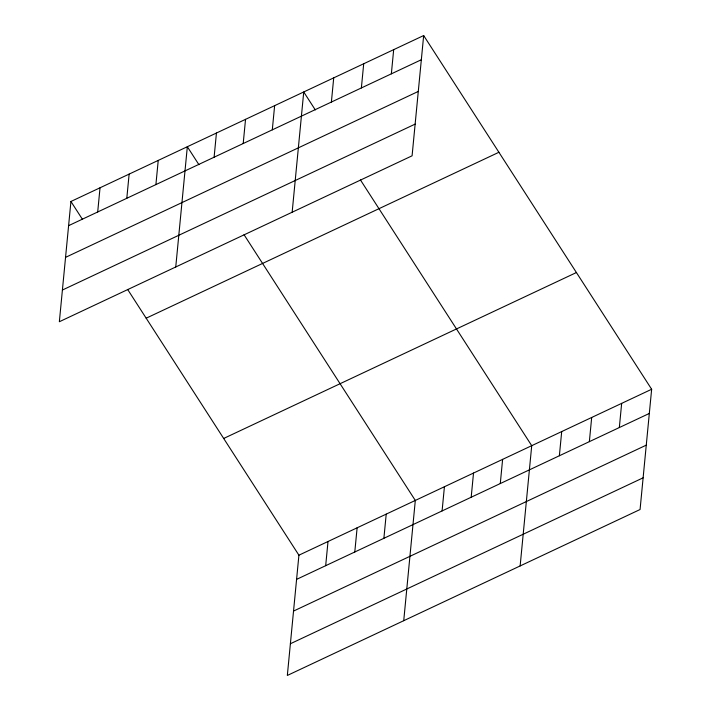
<?xml version="1.0" encoding="UTF-8"?>
<svg xmlns="http://www.w3.org/2000/svg" width="711" height="711" viewBox="0 0 711 711"><rect width="100%" height="100%" fill="white"/><g stroke="black" fill="none" stroke-linecap="round" stroke-linejoin="round"><path stroke-width="1.07" d="M70.931 201.48L59.351 321.736L412.087 155.807L423.667 35.55L70.931 201.48L82.503 219.432M97.7 211.967L100.029 187.784M126.807 198.28L129.135 174.097M155.905 184.593L158.233 160.41M175.75 266.981L187.331 146.724L198.911 164.676M214.109 157.211L216.437 133.028M243.206 143.524L245.535 119.341M272.304 129.837L274.633 105.655M292.159 212.225L303.739 91.968L315.311 109.921M331.388 102.046L333.717 77.863M127.651 289.466L298.913 555.193L287.333 675.45L640.069 509.52L651.649 389.264L423.667 35.55M361.375 87.942L363.703 63.759M325.682 565.68L328.011 541.498M391.352 73.837L393.681 49.654M354.789 551.994L357.118 527.811M383.887 538.307L386.215 514.124M403.732 620.694L415.313 500.437L244.051 234.71M442.091 510.925L444.419 486.742M471.189 497.238L473.517 473.055M500.286 483.551L502.615 459.368M520.141 565.938L531.721 445.681L360.45 179.954M559.37 455.76L561.699 431.577M589.357 441.655L591.685 417.473M619.334 427.551L621.663 403.368M68.603 225.663L421.339 59.733M65.554 257.364L418.281 91.435M62.408 290.035L415.135 124.105M146.164 318.199L498.9 152.278M223.681 438.465L576.417 272.535M298.913 555.193L651.649 389.264M296.585 579.376L649.321 413.447M293.536 611.078L646.263 445.148M290.39 643.748L643.117 477.819"/></g></svg>
